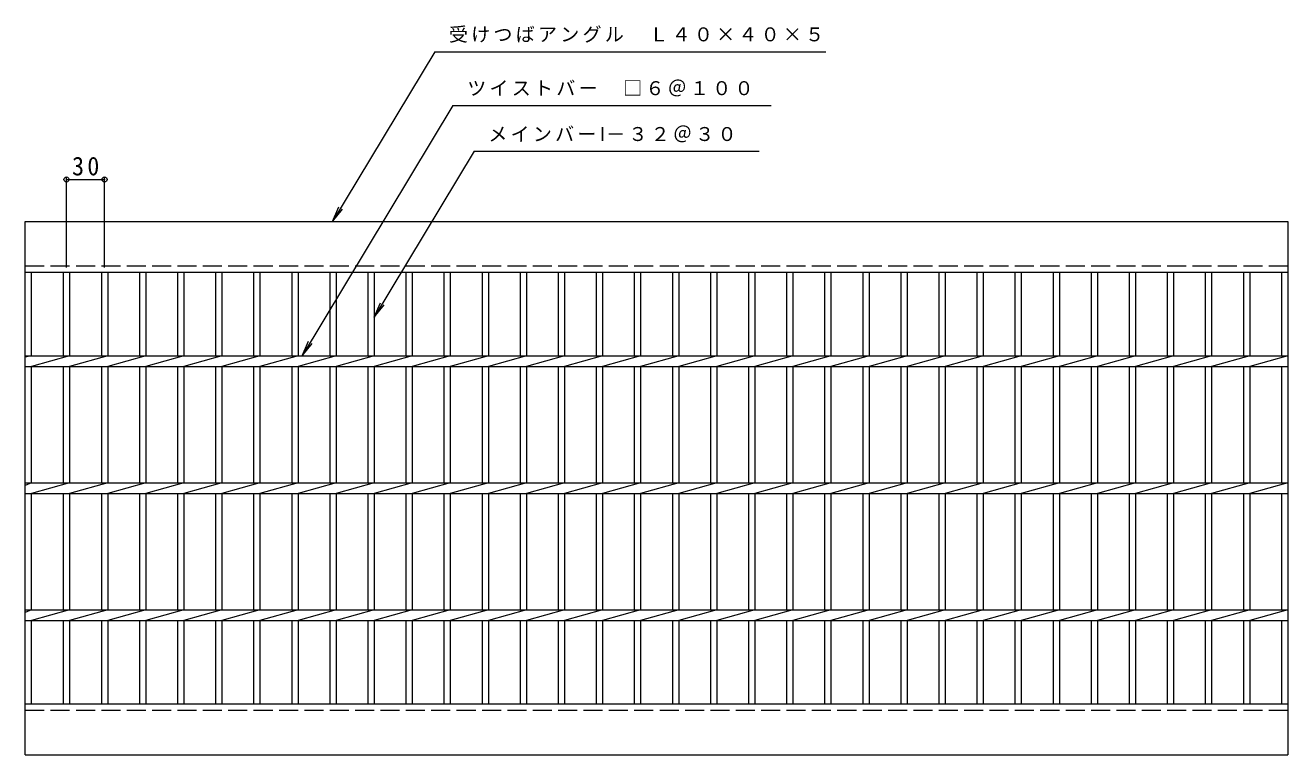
# Model space of a CAD drawing. Units: millimetres, scale not verified. Extents: x -836 to 942, y -681 to 569.
# Drawn here: x -834 to 161, y -5 to 569 of the extents above; entities that cross this region are included whole.
import ezdxf

# ---------------------------------------------------------------- set-up
doc = ezdxf.new("R2010")
doc.units = ezdxf.units.MM
doc.header["$LTSCALE"] = 5
doc.header["$PDMODE"] = 32
doc.header["$PDSIZE"] = 4
doc.linetypes.add('DASHED3', pattern=[4, 3, -1])
for name, color, linetype, lineweight in [('A-1_ピット', 2, 'Continuous', 9), ('A-2_蓋', 3, 'Continuous', 9), ('A-4_寸法', 7, 'Continuous', 9)]:
    doc.layers.add(name, color=color, linetype=linetype, lineweight=lineweight)
doc.styles.add('ＭＳ ゴシック', font='')
doc.styles.get('ＭＳ ゴシック').set_extended_font_data('MS Gothic')

msp = doc.modelspace()

# ---------------------------------------------------------------- linework, layer by layer
at = {"layer": 'A-1_ピット'}
for p, q in [((-834.145, 374.801), (-834.145, 414.801)), ((-834.145, 414.801), (160.855, 414.801)), ((160.855, 414.801), (160.855, 374.801)), ((-834.145, 374.801), (160.855, 374.801)), ((-834.145, -5.199), (-834.145, 34.801)), ((-834.145, -5.199), (160.855, -5.199))]:
    msp.add_line(p, q, dxfattribs=at)
at = {"layer": 'A-1_ピット', "linetype": 'DASHED3'}
for p, q in [((-834.145, 379.801), (160.855, 379.801)), ((-834.145, 29.8), (160.855, 29.8))]:
    msp.add_line(p, q, dxfattribs=at)
at = {"layer": 'A-1_ピット'}
msp.add_lwpolyline([(-834.145, 34.801), (160.855, 34.801), (160.855, -5.199)], dxfattribs=at)
at = {"layer": 'A-2_蓋'}
for p, q in [((-834.145, 34.801), (-834.145, 374.801)), ((-829.145, 309.041), (-829.145, 374.801)), ((-804.144, 374.801), (-804.144, 309.041)), ((-799.145, 374.801), (-799.145, 309.041)), ((-774.145, 374.801), (-774.145, 309.041)), ((-769.144, 374.801), (-769.144, 309.041)), ((-744.145, 374.801), (-744.145, 309.041)), ((-739.145, 374.801), (-739.145, 309.041)), ((-714.144, 374.801), (-714.144, 309.041)), ((-709.145, 374.801), (-709.145, 309.041)), ((-684.145, 374.801), (-684.145, 309.041)), ((-679.144, 374.801), (-679.144, 309.041)), ((-654.144, 374.801), (-654.144, 309.041)), ((-649.145, 374.801), (-649.145, 309.041)), ((-624.144, 374.801), (-624.144, 309.041)), ((-619.145, 374.801), (-619.145, 309.041)), ((-594.145, 374.801), (-594.145, 309.041)), ((-589.145, 374.801), (-589.145, 309.041)), ((-564.145, 374.801), (-564.145, 309.041)), ((-559.145, 374.801), (-559.145, 309.041)), ((-534.145, 374.801), (-534.145, 309.041)), ((-529.145, 374.801), (-529.145, 309.041)), ((-504.145, 374.801), (-504.145, 309.041)), ((-499.145, 374.801), (-499.145, 309.041)), ((-474.145, 374.801), (-474.145, 309.041)), ((-469.145, 374.801), (-469.145, 309.041)), ((-444.145, 374.801), (-444.145, 309.041)), ((-439.145, 374.801), (-439.145, 309.041)), ((-414.144, 374.801), (-414.144, 309.041)), ((-409.145, 374.801), (-409.145, 309.041)), ((-384.144, 374.801), (-384.144, 309.041)), ((-379.145, 374.801), (-379.145, 309.041)), ((-354.145, 374.801), (-354.145, 309.041)), ((-349.145, 374.801), (-349.145, 309.041)), ((-324.145, 374.801), (-324.145, 309.041)), ((-319.145, 374.801), (-319.145, 309.041)), ((-294.144, 374.801), (-294.144, 309.041)), ((-289.145, 374.801), (-289.145, 309.041)), ((-264.145, 374.801), (-264.145, 309.041)), ((-259.144, 374.801), (-259.144, 309.041)), ((-234.145, 374.801), (-234.145, 309.041)), ((-229.145, 374.801), (-229.145, 309.041)), ((-204.145, 374.801), (-204.145, 309.041)), ((-199.145, 374.801), (-199.145, 309.041)), ((-174.144, 374.801), (-174.144, 309.041)), ((-169.145, 374.801), (-169.145, 309.041)), ((-144.144, 374.801), (-144.144, 309.041)), ((-139.145, 374.801), (-139.145, 309.041)), ((-114.144, 374.801), (-114.144, 309.041)), ((-109.145, 374.801), (-109.145, 309.041)), ((-84.144, 374.801), (-84.144, 309.041)), ((-79.145, 374.801), (-79.145, 309.041)), ((-54.144, 374.801), (-54.144, 309.041)), ((-49.145, 374.801), (-49.145, 309.041)), ((-24.145, 374.801), (-24.145, 309.041)), ((-19.145, 374.801), (-19.145, 309.041)), ((5.855, 374.801), (5.855, 309.041)), ((10.855, 374.801), (10.855, 309.041)), ((35.856, 374.801), (35.856, 309.041)), ((40.855, 374.801), (40.855, 309.041)), ((65.856, 374.801), (65.856, 309.041)), ((70.856, 374.801), (70.856, 309.041)), ((95.855, 374.801), (95.855, 309.041)), ((100.855, 374.801), (100.855, 309.041)), ((125.856, 374.801), (125.856, 309.041)), ((130.855, 374.801), (130.855, 309.041)), ((155.856, 374.801), (155.856, 309.041)), ((160.855, 374.801), (160.855, 34.801)), ((-834.145, 309.041), (160.855, 309.041)), ((-829.145, 309.041), (-834.145, 308.041)), ((-799.145, 309.041), (-829.145, 300.561)), ((-769.144, 309.041), (-799.145, 300.561)), ((-739.145, 309.041), (-769.144, 300.561)), ((-709.145, 309.041), (-739.145, 300.561)), ((-679.144, 309.041), (-709.145, 300.561)), ((-649.145, 309.041), (-679.144, 300.561)), ((-619.145, 309.041), (-649.145, 300.561)), ((-589.145, 309.041), (-619.145, 300.561)), ((-559.145, 309.041), (-589.145, 300.561)), ((-529.145, 309.041), (-559.145, 300.561)), ((-499.145, 309.041), (-529.145, 300.561)), ((-469.145, 309.041), (-499.145, 300.561)), ((-439.145, 309.041), (-469.145, 300.561)), ((-409.145, 309.041), (-439.145, 300.561)), ((-379.145, 309.041), (-409.145, 300.561)), ((-349.144, 309.041), (-379.145, 300.561)), ((-319.145, 309.041), (-349.145, 300.561)), ((-289.145, 309.041), (-319.145, 300.561)), ((-259.144, 309.041), (-289.145, 300.561)), ((-229.145, 309.041), (-259.144, 300.561)), ((-199.145, 309.041), (-229.145, 300.561)), ((-169.145, 309.041), (-199.145, 300.561)), ((-139.144, 309.041), (-169.145, 300.561)), ((-109.144, 309.041), (-139.145, 300.561)), ((-79.145, 309.041), (-109.145, 300.561)), ((-49.145, 309.041), (-79.145, 300.561)), ((-19.144, 309.041), (-49.145, 300.561)), ((10.855, 309.041), (-19.145, 300.561)), ((40.855, 309.041), (10.855, 300.561)), ((70.856, 309.041), (40.855, 300.561)), ((100.856, 309.041), (70.856, 300.561)), ((130.855, 309.041), (100.855, 300.561)), ((160.855, 309.041), (130.855, 300.561)), ((-834.145, 300.561), (160.855, 300.561)), ((-829.145, 209.041), (-829.145, 300.561)), ((-804.144, 300.561), (-804.144, 209.041)), ((-799.145, 300.561), (-799.145, 209.041)), ((-774.145, 300.561), (-774.145, 209.041)), ((-769.144, 300.561), (-769.144, 209.041)), ((-744.145, 300.561), (-744.145, 209.041)), ((-739.145, 300.561), (-739.145, 209.041)), ((-714.144, 300.561), (-714.144, 209.041)), ((-709.145, 300.561), (-709.145, 209.041)), ((-684.145, 300.561), (-684.145, 209.041)), ((-679.144, 300.561), (-679.144, 209.041)), ((-654.144, 300.561), (-654.144, 209.041)), ((-649.145, 300.561), (-649.145, 209.041)), ((-624.144, 300.561), (-624.144, 209.041)), ((-619.145, 300.561), (-619.145, 209.041)), ((-594.145, 300.561), (-594.145, 209.041)), ((-589.145, 300.561), (-589.145, 209.041)), ((-564.145, 300.561), (-564.145, 209.041)), ((-559.145, 300.561), (-559.145, 209.041)), ((-534.145, 300.561), (-534.145, 209.041)), ((-529.145, 300.561), (-529.145, 209.041)), ((-504.145, 300.561), (-504.145, 209.041)), ((-499.145, 300.561), (-499.145, 209.041)), ((-474.145, 300.561), (-474.145, 209.041)), ((-469.145, 300.561), (-469.145, 209.041)), ((-444.145, 300.561), (-444.145, 209.041)), ((-439.145, 300.561), (-439.145, 209.041)), ((-414.144, 300.561), (-414.144, 209.041)), ((-409.145, 300.561), (-409.145, 209.041)), ((-384.144, 300.561), (-384.144, 209.041)), ((-379.145, 300.561), (-379.145, 209.041)), ((-354.145, 300.561), (-354.145, 209.041)), ((-349.145, 300.561), (-349.145, 209.041)), ((-324.145, 300.561), (-324.145, 209.041)), ((-319.145, 300.561), (-319.145, 209.041)), ((-294.144, 300.561), (-294.144, 209.041)), ((-289.145, 300.561), (-289.145, 209.041)), ((-264.145, 300.561), (-264.145, 209.041)), ((-259.144, 300.561), (-259.144, 209.041)), ((-234.145, 300.561), (-234.145, 209.041)), ((-229.145, 300.561), (-229.145, 209.041)), ((-204.145, 300.561), (-204.145, 209.041)), ((-199.145, 300.561), (-199.145, 209.041)), ((-174.144, 300.561), (-174.144, 209.041)), ((-169.145, 300.561), (-169.145, 209.041)), ((-144.144, 300.561), (-144.144, 209.041)), ((-139.145, 300.561), (-139.145, 209.041)), ((-114.144, 300.561), (-114.144, 209.041)), ((-109.145, 300.561), (-109.145, 209.041)), ((-84.144, 300.561), (-84.144, 209.041)), ((-79.145, 300.561), (-79.145, 209.041)), ((-54.144, 300.561), (-54.144, 209.041)), ((-49.145, 300.561), (-49.145, 209.041)), ((-24.145, 300.561), (-24.145, 209.041)), ((-19.145, 300.561), (-19.145, 209.041)), ((5.855, 300.561), (5.855, 209.041)), ((10.855, 300.561), (10.855, 209.041)), ((35.856, 300.561), (35.856, 209.041)), ((40.855, 300.561), (40.855, 209.041)), ((65.856, 300.561), (65.856, 209.041)), ((70.856, 300.561), (70.856, 209.041)), ((95.855, 300.561), (95.855, 209.041)), ((100.855, 300.561), (100.855, 209.041)), ((125.856, 300.561), (125.856, 209.041)), ((130.855, 300.561), (130.855, 209.041)), ((155.856, 300.561), (155.856, 209.041)), ((-834.145, 209.041), (160.855, 209.041)), ((-829.145, 209.041), (-834.145, 206.801)), ((-799.145, 209.041), (-829.145, 200.561)), ((-769.144, 209.041), (-799.145, 200.561)), ((-739.145, 209.041), (-769.144, 200.561)), ((-709.145, 209.041), (-739.145, 200.561)), ((-679.144, 209.041), (-709.145, 200.561)), ((-649.145, 209.041), (-679.144, 200.561)), ((-619.145, 209.041), (-649.145, 200.561)), ((-589.145, 209.041), (-619.145, 200.561)), ((-559.145, 209.041), (-589.145, 200.561)), ((-529.145, 209.041), (-559.145, 200.561)), ((-499.145, 209.041), (-529.145, 200.561)), ((-469.145, 209.041), (-499.145, 200.561)), ((-439.145, 209.041), (-469.145, 200.561)), ((-409.145, 209.041), (-439.145, 200.561)), ((-379.145, 209.041), (-409.145, 200.561)), ((-349.144, 209.041), (-379.145, 200.561)), ((-319.145, 209.041), (-349.145, 200.561)), ((-289.145, 209.041), (-319.145, 200.561)), ((-259.144, 209.041), (-289.145, 200.561)), ((-229.145, 209.041), (-259.144, 200.561)), ((-199.145, 209.041), (-229.145, 200.561)), ((-169.145, 209.041), (-199.145, 200.561)), ((-139.144, 209.041), (-169.145, 200.561)), ((-109.144, 209.041), (-139.145, 200.561)), ((-79.145, 209.041), (-109.145, 200.561)), ((-49.145, 209.041), (-79.145, 200.561)), ((-19.144, 209.041), (-49.145, 200.561)), ((10.855, 209.041), (-19.145, 200.561)), ((40.855, 209.041), (10.855, 200.561)), ((70.856, 209.041), (40.855, 200.561)), ((100.856, 209.041), (70.856, 200.561)), ((130.855, 209.041), (100.855, 200.561)), ((160.855, 209.041), (130.855, 200.561)), ((-834.145, 200.561), (160.855, 200.561)), ((-829.145, 109.041), (-829.145, 200.561)), ((-804.144, 200.561), (-804.144, 109.041)), ((-799.145, 200.561), (-799.145, 109.041)), ((-774.145, 200.561), (-774.145, 109.041)), ((-769.144, 200.561), (-769.144, 109.041)), ((-744.145, 200.561), (-744.145, 109.041)), ((-739.145, 200.561), (-739.145, 109.041)), ((-714.144, 200.561), (-714.144, 109.041)), ((-709.145, 200.561), (-709.145, 109.041)), ((-684.145, 200.561), (-684.145, 109.041)), ((-679.144, 200.561), (-679.144, 109.041)), ((-654.144, 200.561), (-654.144, 109.041)), ((-649.145, 200.561), (-649.145, 109.041)), ((-624.144, 200.561), (-624.144, 109.041)), ((-619.145, 200.561), (-619.145, 109.041)), ((-594.145, 200.561), (-594.145, 109.041)), ((-589.145, 200.561), (-589.145, 109.041)), ((-564.145, 200.561), (-564.145, 109.041)), ((-559.145, 200.561), (-559.145, 109.041)), ((-534.145, 200.561), (-534.145, 109.041)), ((-529.145, 200.561), (-529.145, 109.041)), ((-504.145, 200.561), (-504.145, 109.041)), ((-499.145, 200.561), (-499.145, 109.041)), ((-474.145, 200.561), (-474.145, 109.041)), ((-469.145, 200.561), (-469.145, 109.041)), ((-444.145, 200.561), (-444.145, 109.041)), ((-439.145, 200.561), (-439.145, 109.041)), ((-414.144, 200.561), (-414.144, 109.041)), ((-409.145, 200.561), (-409.145, 109.041)), ((-384.144, 200.561), (-384.144, 109.041)), ((-379.145, 200.561), (-379.145, 109.041)), ((-354.145, 200.561), (-354.145, 109.041)), ((-349.145, 200.561), (-349.145, 109.041)), ((-324.145, 200.561), (-324.145, 109.041)), ((-319.145, 200.561), (-319.145, 109.041)), ((-294.144, 200.561), (-294.144, 109.041)), ((-289.145, 200.561), (-289.145, 109.041)), ((-264.145, 200.561), (-264.145, 109.041)), ((-259.144, 200.561), (-259.144, 109.041)), ((-234.145, 200.561), (-234.145, 109.041)), ((-229.145, 200.561), (-229.145, 109.041)), ((-204.145, 200.561), (-204.145, 109.041)), ((-199.145, 200.561), (-199.145, 109.041)), ((-174.144, 200.561), (-174.144, 109.041)), ((-169.145, 200.561), (-169.145, 109.041)), ((-144.144, 200.561), (-144.144, 109.041)), ((-139.145, 200.561), (-139.145, 109.041)), ((-114.144, 200.561), (-114.144, 109.041)), ((-109.145, 200.561), (-109.145, 109.041)), ((-84.144, 200.561), (-84.144, 109.041)), ((-79.145, 200.561), (-79.145, 109.041)), ((-54.144, 200.561), (-54.144, 109.041)), ((-49.145, 200.561), (-49.145, 109.041)), ((-24.145, 200.561), (-24.145, 109.041)), ((-19.145, 200.561), (-19.145, 109.041)), ((5.855, 200.561), (5.855, 109.041)), ((10.855, 200.561), (10.855, 109.041)), ((35.856, 200.561), (35.856, 109.041)), ((40.855, 200.561), (40.855, 109.041)), ((65.856, 200.561), (65.856, 109.041)), ((70.856, 200.561), (70.856, 109.041)), ((95.855, 200.561), (95.855, 109.041)), ((100.855, 200.561), (100.855, 109.041)), ((125.856, 200.561), (125.856, 109.041)), ((130.855, 200.561), (130.855, 109.041)), ((155.856, 200.561), (155.856, 109.041)), ((-834.145, 109.041), (160.855, 109.041)), ((-829.145, 109.041), (-834.145, 106.801)), ((-834.145, 100.561), (160.855, 100.561)), ((-799.145, 109.041), (-829.145, 100.561)), ((-829.145, 34.801), (-829.145, 100.561)), ((-804.144, 100.561), (-804.144, 34.801)), ((-769.144, 109.041), (-799.145, 100.561)), ((-799.145, 100.561), (-799.145, 34.801)), ((-774.145, 100.561), (-774.145, 34.801)), ((-739.145, 109.041), (-769.144, 100.561)), ((-769.144, 100.561), (-769.144, 34.801)), ((-744.145, 100.561), (-744.145, 34.801)), ((-709.145, 109.041), (-739.145, 100.561)), ((-739.145, 100.561), (-739.145, 34.801)), ((-714.144, 100.561), (-714.144, 34.801)), ((-679.144, 109.041), (-709.145, 100.561)), ((-709.145, 100.561), (-709.145, 34.801)), ((-684.145, 100.561), (-684.145, 34.801)), ((-649.145, 109.041), (-679.144, 100.561)), ((-679.144, 100.561), (-679.144, 34.801)), ((-654.144, 100.561), (-654.144, 34.801)), ((-619.145, 109.041), (-649.145, 100.561)), ((-649.145, 100.561), (-649.145, 34.801)), ((-624.144, 100.561), (-624.144, 34.801)), ((-589.145, 109.041), (-619.145, 100.561)), ((-619.145, 100.561), (-619.145, 34.801)), ((-594.145, 100.561), (-594.145, 34.801)), ((-559.145, 109.041), (-589.145, 100.561)), ((-589.145, 100.561), (-589.145, 34.801)), ((-564.145, 100.561), (-564.145, 34.801)), ((-529.145, 109.041), (-559.145, 100.561)), ((-559.145, 100.561), (-559.145, 34.801)), ((-534.145, 100.561), (-534.145, 34.801)), ((-499.145, 109.041), (-529.145, 100.561)), ((-529.145, 100.561), (-529.145, 34.801)), ((-504.145, 100.561), (-504.145, 34.801)), ((-469.145, 109.041), (-499.145, 100.561)), ((-499.145, 100.561), (-499.145, 34.801)), ((-474.145, 100.561), (-474.145, 34.801)), ((-439.145, 109.041), (-469.145, 100.561)), ((-469.145, 100.561), (-469.145, 34.801)), ((-444.145, 100.561), (-444.145, 34.801)), ((-409.145, 109.041), (-439.145, 100.561)), ((-439.145, 100.561), (-439.145, 34.801)), ((-414.144, 100.561), (-414.144, 34.801)), ((-379.145, 109.041), (-409.145, 100.561)), ((-409.145, 100.561), (-409.145, 34.801)), ((-384.144, 100.561), (-384.144, 34.801)), ((-349.144, 109.041), (-379.145, 100.561)), ((-379.145, 100.561), (-379.145, 34.801)), ((-354.145, 100.561), (-354.145, 34.801)), ((-319.145, 109.041), (-349.145, 100.561)), ((-349.145, 100.561), (-349.145, 34.801)), ((-324.145, 100.561), (-324.145, 34.801)), ((-289.145, 109.041), (-319.145, 100.561)), ((-319.145, 100.561), (-319.145, 34.801)), ((-294.144, 100.561), (-294.144, 34.801)), ((-259.144, 109.041), (-289.145, 100.561)), ((-289.145, 100.561), (-289.145, 34.801)), ((-264.145, 100.561), (-264.145, 34.801)), ((-229.145, 109.041), (-259.144, 100.561)), ((-259.144, 100.561), (-259.144, 34.801)), ((-234.145, 100.561), (-234.145, 34.801)), ((-199.145, 109.041), (-229.145, 100.561)), ((-229.145, 100.561), (-229.145, 34.801)), ((-204.145, 100.561), (-204.145, 34.801)), ((-169.145, 109.041), (-199.145, 100.561)), ((-199.145, 100.561), (-199.145, 34.801)), ((-174.144, 100.561), (-174.144, 34.801)), ((-139.144, 109.041), (-169.145, 100.561)), ((-169.145, 100.561), (-169.145, 34.801)), ((-144.144, 100.561), (-144.144, 34.801)), ((-109.144, 109.041), (-139.145, 100.561)), ((-139.145, 100.561), (-139.145, 34.801)), ((-114.144, 100.561), (-114.144, 34.801)), ((-79.145, 109.041), (-109.145, 100.561)), ((-109.145, 100.561), (-109.145, 34.801)), ((-84.144, 100.561), (-84.144, 34.801)), ((-49.145, 109.041), (-79.145, 100.561)), ((-79.145, 100.561), (-79.145, 34.801)), ((-54.144, 100.561), (-54.144, 34.801)), ((-19.144, 109.041), (-49.145, 100.561)), ((-49.145, 100.561), (-49.145, 34.801)), ((-24.145, 100.561), (-24.145, 34.801)), ((10.855, 109.041), (-19.145, 100.561)), ((-19.145, 100.561), (-19.145, 34.801)), ((5.855, 100.561), (5.855, 34.801)), ((40.855, 109.041), (10.855, 100.561)), ((10.855, 100.561), (10.855, 34.801)), ((35.856, 100.561), (35.856, 34.801)), ((70.856, 109.041), (40.855, 100.561)), ((40.855, 100.561), (40.855, 34.801)), ((65.856, 100.561), (65.856, 34.801)), ((100.856, 109.041), (70.856, 100.561)), ((70.856, 100.561), (70.856, 34.801)), ((95.855, 100.561), (95.855, 34.801)), ((130.855, 109.041), (100.855, 100.561)), ((100.855, 100.561), (100.855, 34.801)), ((125.856, 100.561), (125.856, 34.801)), ((160.855, 109.041), (130.855, 100.561)), ((130.855, 100.561), (130.855, 34.801)), ((155.856, 100.561), (155.856, 34.801))]:
    msp.add_line(p, q, dxfattribs=at)
at = {"layer": 'A-4_寸法'}
for p, q in [((-511.468, 548.559), (-203.086, 548.559)), ((-497.029, 506.297), (-615.783, 309.041)), ((-497.029, 506.297), (-246.167, 506.297)), ((-480.405, 470.162), (-255.859, 470.162)), ((-801.645, 378.661), (-801.645, 449.424)), ((-801.645, 447.924), (-771.645, 447.924)), ((-771.645, 378.661), (-771.645, 449.424)), ((-591.995, 414.801), (-584.205, 424.577)), ((-559.145, 339.372), (-551.355, 349.148)), ((-615.783, 309.041), (-610.788, 320.499)), ((-615.783, 309.041), (-607.993, 318.817))]:
    msp.add_line(p, q, dxfattribs=at)
for points in [[(-511.468, 548.559), (-591.995, 414.801), (-587, 426.26)], [(-480.405, 470.162), (-559.145, 339.372), (-554.151, 350.831)]]:
    msp.add_lwpolyline(points, dxfattribs=at)
for p in [(-801.645, 447.924), (-771.645, 447.924)]:
    msp.add_point(p, dxfattribs=at)

# ---------------------------------------------------------------- texts
at = {"layer": 'A-4_寸法', "char_height": 11, "attachment_point": 7, "style": 'ＭＳ ゴシック'}
for s, insert in [('\\T1.17;受けつばアングル\u3000Ｌ４０×４０×５', (-500.281, 555.569)), ('\\T1.17;ツイストバー\u3000□６＠１００', (-485.841, 513.307)), ('\\T1.17;メインバーΙ－３２＠３０', (-469.218, 477.172))]:
    msp.add_mtext(s, dxfattribs=dict(at, insert=insert))
at = {"layer": 'A-4_寸法', "color": 2, "insert": (-797.27, 450.924), "char_height": 14.66, "attachment_point": 7, "style": 'ＭＳ ゴシック'}
msp.add_mtext('\\T1.27;\\W0.95;30', dxfattribs=at)

doc.saveas('drawing.dxf')
